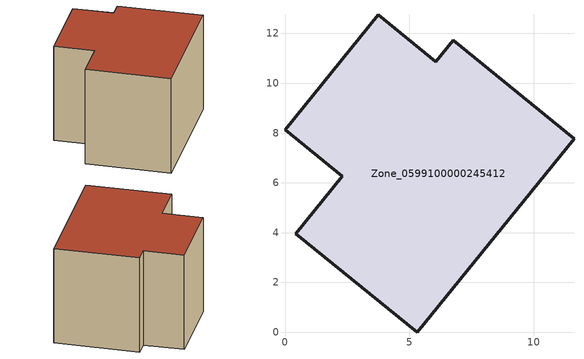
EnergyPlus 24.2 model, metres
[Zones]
Zone_0599100000245412
 floor ground (C_G): 11.61,7.78 5.3,0 0.43,3.96 2.3,6.26 0,8.14 3.74,12.75 6.06,10.87 6.75,11.72 z0
 wall outside (C_F): 5.3,0 11.61,7.78 6.75,11.72 6.06,10.87 3.74,12.75 0,8.14 2.3,6.26 0.43,3.96 5.3,0 z0:7.51
 roof outside (C_R): 6.06,10.87 3.74,12.75 0,8.14 2.3,6.26 0.43,3.96 5.3,0 11.61,7.78 6.75,11.72 z7.51
[BUILDING]
Pand.0599100000245412: North Axis=0; Terrain=City; Loads Convergence Tolerance Value=0.04; Temperature Convergence Tolerance Value=0.4; Solar Distribution=FullExterior; Maximum Number of Warmup Days=25; Minimum Number of Warmup Days=1
[Site:Location]
Rotterdam.The.Hague.AP_ZH_NLD Design_Conditions: Latitude=51.96; Longitude=4.45; Time Zone=1; Elevation=-4.5
[SITE:GROUNDTEMPERATURE:BUILDINGSURFACE]
18, 18, 18, 18, 18, 18, 18, 18, 18, 18, 18, 18
[MATERIAL] Thermal Absorptance=0.9; Solar Absorptance=0.7; Visible Absorptance=0.7
Name | Roughness | Thickness | Conductivity | Density | Specific Heat
G.TC.1946-1964 | MediumSmooth | 0.15 | 1 | 540 | 1210
F.TC.1946-1964 | Rough | 0.3 | 0.857143 | 1920 | 840
R.TC.1946-1964 | MediumRough | 0.2 | 0.235294 | 1500 | 1000
[CONSTRUCTION]
C_G: G.TC.1946-1964
C_F: F.TC.1946-1964
C_R: R.TC.1946-1964
[ZONE]
Zone_0599100000245412: Type=1; Multiplier=1; Ceiling Height=Autocalculate; Volume=Autocalculate; Floor Area=autocalculate; Part of Total Floor Area=Yes
[ZONEINFILTRATION:DESIGNFLOWRATE]
Infil_Zone_0599100000245412: Zone or ZoneList or Space or SpaceList=Zone_0599100000245412; Schedule=AlwaysOn; Design Flow Rate Calculation Method=Flow/Area; Flow Rate per Floor Area=0.003; Constant Term Coefficient=1; Temperature Term Coefficient=0; Velocity Term Coefficient=0; Velocity Squared Term Coefficient=0
[HVACTEMPLATE:ZONE:IDEALLOADSAIRSYSTEM]
Zone_0599100000245412: Maximum Heating Supply Air Temperature=50; Minimum Cooling Supply Air Temperature=13; Maximum Heating Supply Air Humidity Ratio=0.0156; Minimum Cooling Supply Air Humidity Ratio=0.0077; Heating Limit=NoLimit; Cooling Limit=NoLimit; Dehumidification Control Type=ConstantSensibleHeatRatio; Cooling Sensible Heat Ratio=0.7; Dehumidification Setpoint=60; Humidification Control Type=None; Humidification Setpoint=30; Outdoor Air Method=None; Outdoor Air Flow Rate per Person=0.00944; Outdoor Air Flow Rate per Zone Floor Area=0; Outdoor Air Flow Rate per Zone=0; Demand Controlled Ventilation Type=None; Outdoor Air Economizer Type=NoEconomizer; Heat Recovery Type=None; Sensible Heat Recovery Effectiveness=0.7; Latent Heat Recovery Effectiveness=0.65
[ZONECONTROL:THERMOSTAT]
ThermostatControl_Zone_0599100000245412: Zone or ZoneList=Zone_0599100000245412; Control Type Schedule=DualSetpointControlType; Control 1=Thermostat_Zone_0599100000245412; Temperature Difference Between Cutout And Setpoint=0
[THERMOSTATSETPOINT:DUALSETPOINT]
Thermostat_Zone_0599100000245412: Heating Setpoint Temperature Schedule=HeatingSetpoint_Zone_0599100000245412; Cooling Setpoint Temperature Schedule=CoolingSetpoint_Zone_0599100000245412
[SCHEDULE:COMPACT]
HeatingSetpoint_Zone_0599100000245412: Through: 12/31, For: AllDays, Until: 24:00, 21
CoolingSetpoint_Zone_0599100000245412: Through: 12/31, For: AllDays, Until: 24:00, 24
DualSetpointControlType: Through: 12/31, For: AllDays, Until: 24:00, 4
AlwaysOn: Through: 12/31, For: AllDays, Until: 24:00, 1
